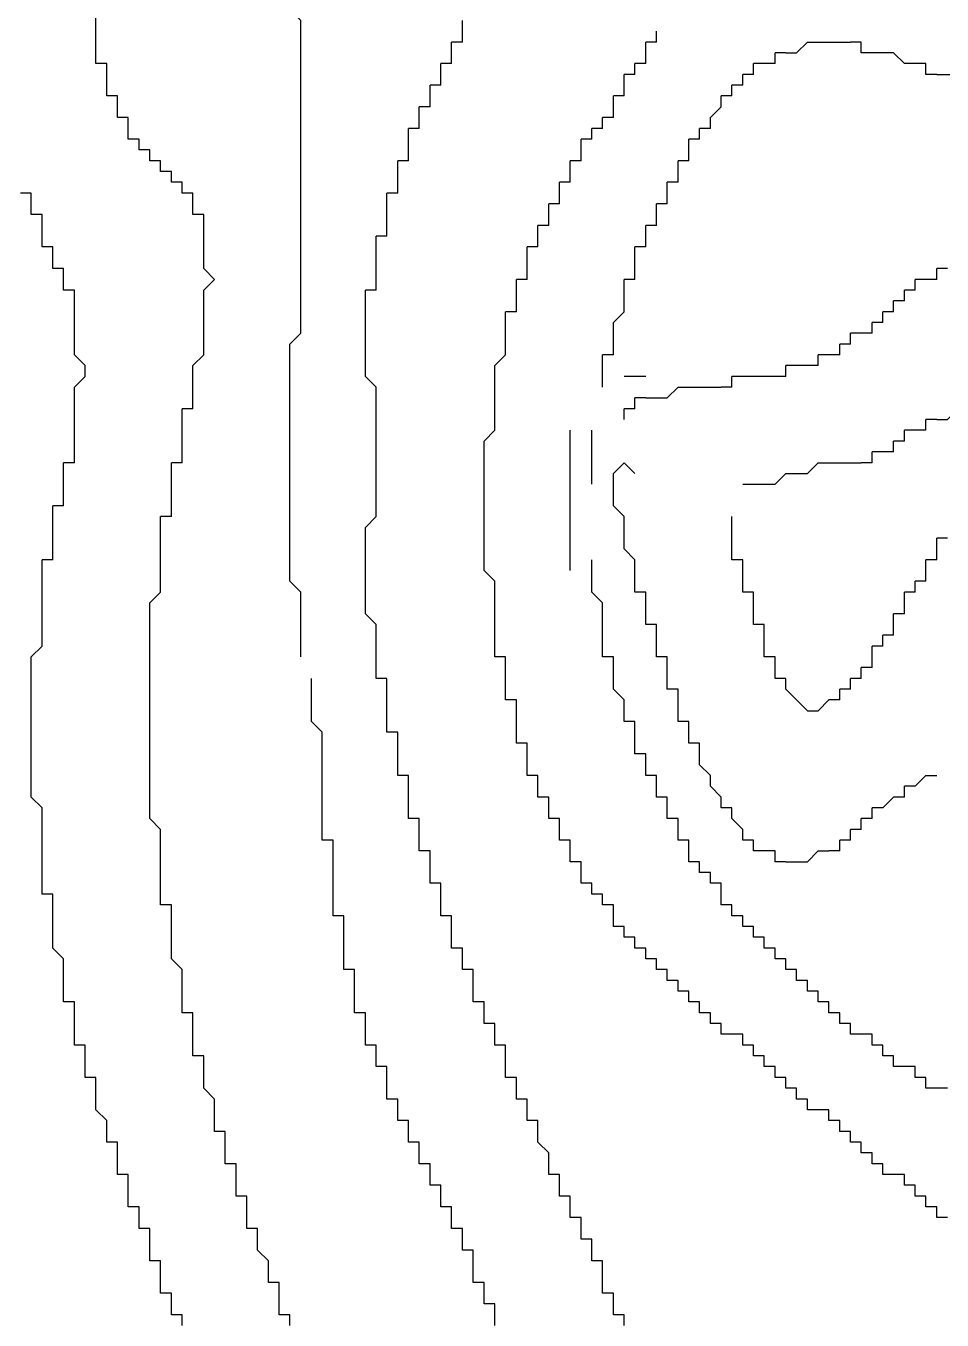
# Model space of a CAD drawing. Extents: x 0.04 to 6.31, y 0.06 to 5.55.
# Drawn here: x 2.661 to 3.547, y 2.089 to 3.339 of the extents above; entities that cross this region are included whole.
import ezdxf

# ---------------------------------------------------------------- set-up
doc = ezdxf.new("R2010")
doc.units = 0
doc.layers.get('0').update_dxf_attribs({"linetype": 'CONTINUOUS'})

msp = doc.modelspace()

# ---------------------------------------------------------------- linework, layer by layer
at = {"color": 7, "linetype": 'CONTINUOUS'}
for points in [[(2.729167, 3.3125), (2.729167, 3.375), (2.71875, 3.385417), (2.729167, 3.395833), (2.729167, 3.458333), (2.739583, 3.46875), (2.739583, 3.5)], [(3.083333, 3.333333), (3.083333, 3.34375)], [(3.083333, 3.322917), (3.083333, 3.333333)], [(2.729167, 3.302083), (2.729167, 3.3125)], [(3.083333, 3.322917), (3.072917, 3.322917)], [(3.072917, 3.3125), (3.072917, 3.322917)], [(3.072917, 3.302083), (3.072917, 3.3125)], [(3.395833, 3.3125), (3.385417, 3.3125)], [(3.385417, 3.302083), (3.385417, 3.3125)], [(3.395833, 3.3125), (3.40625, 3.3125), (3.416667, 3.322917), (3.458333, 3.322917)], [(3.46875, 3.322917), (3.458333, 3.322917)], [(3.072917, 3.302083), (3.0625, 3.302083)], [(3.0625, 3.291667), (3.0625, 3.302083)], [(3.375, 3.302083), (3.364583, 3.302083)], [(3.364583, 3.291667), (3.364583, 3.302083)], [(3.385417, 3.302083), (3.375, 3.302083)], [(3.53125, 3.302083), (3.520833, 3.302083)], [(2.739583, 3.28125), (2.739583, 3.291667)], [(3.0625, 3.28125), (3.0625, 3.291667)], [(3.364583, 3.291667), (3.354167, 3.291667)], [(3.354167, 3.28125), (3.354167, 3.291667)], [(3.541667, 3.291667), (3.5625, 3.291667), (3.572917, 3.28125), (3.625, 3.28125), (3.635417, 3.270833), (3.645833, 3.28125), (3.6875, 3.28125)], [(2.739583, 3.270833), (2.739583, 3.28125)], [(3.0625, 3.28125), (3.052083, 3.28125)], [(3.052083, 3.270833), (3.052083, 3.28125)], [(3.354167, 3.28125), (3.34375, 3.28125)], [(3.34375, 3.270833), (3.34375, 3.28125)], [(3.052083, 3.260417), (3.052083, 3.270833)], [(3.34375, 3.270833), (3.333333, 3.270833)], [(3.333333, 3.260417), (3.333333, 3.270833)], [(2.75, 3.25), (2.75, 3.260417)], [(3.052083, 3.260417), (3.041667, 3.260417)], [(3.041667, 3.25), (3.041667, 3.260417)], [(3.041667, 3.239583), (3.041667, 3.25)], [(3.322917, 3.25), (3.333333, 3.260417)], [(3.322917, 3.239583), (3.322917, 3.25)], [(3.041667, 3.239583), (3.03125, 3.239583)], [(3.03125, 3.229167), (3.03125, 3.239583)], [(3.322917, 3.239583), (3.3125, 3.239583)], [(3.3125, 3.229167), (3.3125, 3.239583)], [(3.03125, 3.21875), (3.03125, 3.229167)], [(3.3125, 3.229167), (3.302083, 3.229167)], [(3.302083, 3.21875), (3.302083, 3.229167)], [(3.03125, 3.208333), (3.03125, 3.21875)], [(3.302083, 3.208333), (3.302083, 3.21875)], [(3.03125, 3.208333), (3.020833, 3.208333)], [(3.020833, 3.197917), (3.020833, 3.208333)], [(3.302083, 3.208333), (3.291667, 3.208333)], [(3.291667, 3.197917), (3.291667, 3.208333)], [(3.020833, 3.1875), (3.020833, 3.197917)], [(3.020833, 3.177083), (3.020833, 3.1875)], [(3.291667, 3.1875), (3.28125, 3.1875)], [(3.28125, 3.177083), (3.28125, 3.1875)], [(3.291667, 3.1875), (3.291667, 3.197917)], [(3.020833, 3.177083), (3.010417, 3.177083)], [(3.010417, 3.166667), (3.010417, 3.177083)], [(3.28125, 3.166667), (3.28125, 3.177083)], [(3.010417, 3.145833), (3.010417, 3.166667)], [(3.28125, 3.166667), (3.270833, 3.166667)], [(3.270833, 3.15625), (3.270833, 3.166667)], [(3.270833, 3.145833), (3.270833, 3.15625)], [(2.822917, 2.979167), (2.822917, 3.010417), (2.833333, 3.020833), (2.833333, 3.083333), (2.84375, 3.09375), (2.833333, 3.104167), (2.833333, 3.145833)], [(3.010417, 3.135417), (3.010417, 3.145833)], [(3.270833, 3.145833), (3.260417, 3.145833)], [(3.260417, 3.135417), (3.260417, 3.145833)], [(3.010417, 3.135417), (3, 3.135417)], [(3, 3.125), (3, 3.135417)], [(3, 3.09375), (3, 3.125)], [(3.260417, 3.125), (3.25, 3.125)], [(3.25, 3.114583), (3.25, 3.125)], [(3.260417, 3.125), (3.260417, 3.135417)], [(3.25, 3.104167), (3.25, 3.114583)], [(3.25, 3.09375), (3.25, 3.104167)], [(3, 3.083333), (3, 3.09375)], [(3.25, 3.09375), (3.239583, 3.09375)], [(3.239583, 3.083333), (3.239583, 3.09375)], [(3, 3.083333), (2.989583, 3.083333)], [(2.989583, 3.072917), (2.989583, 3.083333)], [(3.229167, 3.03125), (3.229167, 3.052083), (3.239583, 3.0625), (3.239583, 3.083333)], [(3.229167, 3.020833), (3.229167, 3.03125)], [(3.229167, 3.020833), (3.21875, 3.020833)], [(3.21875, 3.010417), (3.21875, 3.020833)], [(3.21875, 2.989583), (3.21875, 3.010417)], [(3.541667, 2.958333), (3.552083, 2.958333), (3.5625, 2.96875), (3.572917, 2.96875), (3.59375, 2.989583)], [(2.822917, 2.96875), (2.822917, 2.979167)], [(2.822917, 2.96875), (2.8125, 2.96875)], [(2.8125, 2.958333), (2.8125, 2.96875)], [(2.8125, 2.927083), (2.8125, 2.958333)], [(3.541667, 2.958333), (3.53125, 2.958333)], [(3.53125, 2.947917), (3.53125, 2.958333)], [(3.1875, 2.8125), (3.1875, 2.947917)], [(3.208333, 2.895833), (3.208333, 2.947917)], [(3.510417, 2.9375), (3.5, 2.9375)], [(3.5, 2.927083), (3.5, 2.9375)], [(3.520833, 2.947917), (3.510417, 2.947917)], [(3.510417, 2.9375), (3.510417, 2.947917)], [(3.53125, 2.947917), (3.520833, 2.947917)], [(2.8125, 2.916667), (2.8125, 2.927083)], [(3.489583, 2.927083), (3.479167, 2.927083)], [(3.479167, 2.916667), (3.479167, 2.927083)], [(3.5, 2.927083), (3.489583, 2.927083)], [(2.8125, 2.916667), (2.802083, 2.916667)], [(2.802083, 2.90625), (2.802083, 2.916667)], [(3.479167, 2.916667), (3.46875, 2.916667)], [(2.802083, 2.875), (2.802083, 2.90625)], [(2.802083, 2.864583), (2.802083, 2.875)], [(2.802083, 2.864583), (2.791667, 2.864583)], [(2.791667, 2.854167), (2.791667, 2.864583)], [(3.34375, 2.833333), (3.34375, 2.864583)], [(2.791667, 2.5), (2.791667, 2.5625), (2.78125, 2.572917), (2.78125, 2.78125), (2.791667, 2.791667), (2.791667, 2.854167)], [(3.34375, 2.822917), (3.34375, 2.833333)], [(3.21875, 2.739583), (3.21875, 2.78125), (3.208333, 2.791667), (3.208333, 2.822917)], [(3.354167, 2.802083), (3.354167, 2.8125)], [(3.354167, 2.791667), (3.354167, 2.802083)], [(3.364583, 2.770833), (3.364583, 2.78125)], [(3.364583, 2.760417), (3.364583, 2.770833)], [(3.375, 2.739583), (3.375, 2.75)], [(3.21875, 2.729167), (3.21875, 2.739583)], [(3.375, 2.729167), (3.375, 2.739583)], [(3.229167, 2.729167), (3.21875, 2.729167)], [(3, 2.708333), (3, 2.71875)], [(3.239583, 2.677083), (3.239583, 2.6875), (3.229167, 2.697917), (3.229167, 2.71875)], [(3.385417, 2.708333), (3.385417, 2.71875)], [(3.239583, 2.666667), (3.239583, 2.677083)], [(3.010417, 2.65625), (3.010417, 2.666667)], [(3.25, 2.645833), (3.25, 2.65625)], [(3.25, 2.635417), (3.25, 2.645833)], [(3.020833, 2.614583), (3.020833, 2.625)], [(3.260417, 2.635417), (3.25, 2.635417)], [(3.260417, 2.614583), (3.260417, 2.625)], [(3.270833, 2.614583), (3.260417, 2.614583)], [(3.520833, 2.604167), (3.53125, 2.614583), (3.541667, 2.614583)], [(3.270833, 2.59375), (3.270833, 2.604167)], [(3.520833, 2.604167), (3.510417, 2.604167)], [(3.510417, 2.59375), (3.510417, 2.604167)], [(3.28125, 2.59375), (3.270833, 2.59375)], [(3.489583, 2.583333), (3.5, 2.59375)], [(3.510417, 2.59375), (3.5, 2.59375)], [(3.03125, 2.572917), (3.03125, 2.583333)], [(3.28125, 2.572917), (3.28125, 2.583333)], [(3.34375, 2.572917), (3.34375, 2.583333)], [(3.489583, 2.583333), (3.479167, 2.583333)], [(3.479167, 2.572917), (3.479167, 2.583333)], [(3.041667, 2.552083), (3.041667, 2.5625)], [(3.291667, 2.572917), (3.28125, 2.572917)], [(3.291667, 2.552083), (3.291667, 2.5625)], [(3.354167, 2.5625), (3.34375, 2.572917)], [(3.46875, 2.5625), (3.458333, 2.5625)], [(3.458333, 2.552083), (3.458333, 2.5625)], [(3.479167, 2.572917), (3.46875, 2.572917)], [(3.46875, 2.5625), (3.46875, 2.572917)], [(3.041667, 2.541667), (3.041667, 2.552083)], [(3.302083, 2.552083), (3.291667, 2.552083)], [(3.302083, 2.541667), (3.302083, 2.552083)], [(3.364583, 2.541667), (3.364583, 2.552083)], [(3.458333, 2.552083), (3.447917, 2.552083)], [(3.447917, 2.541667), (3.447917, 2.552083)], [(3.302083, 2.53125), (3.302083, 2.541667)], [(3.375, 2.541667), (3.364583, 2.541667)], [(3.385417, 2.541667), (3.375, 2.541667)], [(3.385417, 2.53125), (3.385417, 2.541667)], [(3.395833, 2.53125), (3.416667, 2.53125), (3.427083, 2.541667), (3.4375, 2.541667)], [(3.447917, 2.541667), (3.4375, 2.541667)], [(3.052083, 2.520833), (3.052083, 2.53125)], [(3.3125, 2.53125), (3.302083, 2.53125)], [(3.3125, 2.520833), (3.3125, 2.53125)], [(3.395833, 2.53125), (3.385417, 2.53125)], [(3.052083, 2.510417), (3.052083, 2.520833)], [(3.322917, 2.520833), (3.3125, 2.520833)], [(2.791667, 2.489583), (2.791667, 2.5)], [(3.0625, 2.489583), (3.0625, 2.5)], [(3.333333, 2.489583), (3.333333, 2.5)], [(2.802083, 2.489583), (2.791667, 2.489583)], [(3.0625, 2.479167), (3.0625, 2.489583)], [(3.34375, 2.489583), (3.333333, 2.489583)], [(3.34375, 2.479167), (3.34375, 2.489583)], [(2.8125, 2.395833), (2.8125, 2.427083), (2.802083, 2.4375), (2.802083, 2.479167)], [(3.072917, 2.458333), (3.072917, 2.46875)], [(3.072917, 2.447917), (3.072917, 2.458333)], [(3.083333, 2.427083), (3.083333, 2.4375)], [(3.09375, 2.395833), (3.09375, 2.40625)], [(2.8125, 2.385417), (2.8125, 2.395833)], [(2.822917, 2.354167), (2.822917, 2.375)], [(3.104167, 2.375), (3.104167, 2.385417)], [(3.114583, 2.354167), (3.114583, 2.364583)], [(2.822917, 2.34375), (2.822917, 2.354167)], [(2.84375, 2.28125), (2.84375, 2.302083), (2.833333, 2.3125), (2.833333, 2.333333)], [(3.125, 2.322917), (3.125, 2.333333)], [(3.135417, 2.302083), (3.135417, 2.3125)], [(3.145833, 2.28125), (3.145833, 2.291667)], [(2.84375, 2.270833), (2.84375, 2.28125)], [(2.854167, 2.25), (2.854167, 2.260417)], [(2.854167, 2.239583), (2.854167, 2.25)], [(3.166667, 2.229167), (3.166667, 2.239583)], [(2.864583, 2.21875), (2.864583, 2.229167)], [(2.864583, 2.208333), (2.864583, 2.21875)], [(3.177083, 2.208333), (3.177083, 2.21875)], [(2.875, 2.1875), (2.875, 2.197917)], [(2.875, 2.177083), (2.875, 2.1875)], [(3.1875, 2.1875), (3.1875, 2.197917)], [(2.885417, 2.177083), (2.875, 2.177083)], [(3.197917, 2.166667), (3.197917, 2.177083)], [(2.895833, 2.135417), (2.895833, 2.145833), (2.885417, 2.15625), (2.885417, 2.166667)], [(3.208333, 2.145833), (3.208333, 2.15625)], [(2.895833, 2.125), (2.895833, 2.135417)], [(3.21875, 2.114583), (3.21875, 2.125)], [(2.90625, 2.09375), (2.90625, 2.104167)], [(3.229167, 2.09375), (3.229167, 2.104167)]]:
    msp.add_lwpolyline(points, dxfattribs=at)
at = {"color": 255, "linetype": 'CONTINUOUS'}
for points in [[(2.927083, 2.729167), (2.927083, 2.791667), (2.916667, 2.802083), (2.916667, 3.03125), (2.927083, 3.041667), (2.927083, 3.34375), (2.916667, 3.354167), (2.916667, 3.395833), (2.927083, 3.40625), (2.927083, 3.458333)], [(3.270833, 3.322917), (3.260417, 3.322917)], [(3.260417, 3.3125), (3.260417, 3.322917)], [(3.260417, 3.302083), (3.260417, 3.3125)], [(3.260417, 3.302083), (3.25, 3.302083)], [(3.25, 3.291667), (3.25, 3.302083)], [(3.25, 3.291667), (3.239583, 3.291667)], [(3.239583, 3.28125), (3.239583, 3.291667)], [(3.239583, 3.270833), (3.239583, 3.28125)], [(3.239583, 3.270833), (3.229167, 3.270833)], [(3.229167, 3.260417), (3.229167, 3.270833)], [(3.229167, 3.25), (3.21875, 3.25)], [(3.21875, 3.239583), (3.21875, 3.25)], [(3.229167, 3.25), (3.229167, 3.260417)], [(3.21875, 3.239583), (3.208333, 3.239583)], [(3.208333, 3.229167), (3.208333, 3.239583)], [(3.208333, 3.229167), (3.197917, 3.229167)], [(3.197917, 3.21875), (3.197917, 3.229167)], [(3.197917, 3.208333), (3.197917, 3.21875)], [(3.197917, 3.208333), (3.1875, 3.208333)], [(3.1875, 3.197917), (3.1875, 3.208333)], [(3.1875, 3.1875), (3.177083, 3.1875)], [(3.177083, 3.177083), (3.177083, 3.1875)], [(3.1875, 3.1875), (3.1875, 3.197917)], [(2.666667, 3.177083), (2.65625, 3.177083)], [(3.177083, 3.166667), (3.177083, 3.177083)], [(2.666667, 3.15625), (2.666667, 3.166667)], [(3.177083, 3.166667), (3.166667, 3.166667)], [(3.166667, 3.15625), (3.166667, 3.166667)], [(2.677083, 3.15625), (2.666667, 3.15625)], [(3.166667, 3.145833), (3.166667, 3.15625)], [(2.677083, 3.135417), (2.677083, 3.145833)], [(3.166667, 3.145833), (3.15625, 3.145833)], [(3.15625, 3.135417), (3.15625, 3.145833)], [(2.677083, 3.125), (2.677083, 3.135417)], [(2.6875, 3.125), (2.677083, 3.125)], [(2.6875, 3.114583), (2.6875, 3.125)], [(3.15625, 3.125), (3.145833, 3.125)], [(3.145833, 3.114583), (3.145833, 3.125)], [(3.15625, 3.125), (3.15625, 3.135417)], [(2.6875, 3.104167), (2.6875, 3.114583)], [(3.145833, 3.104167), (3.145833, 3.114583)], [(2.697917, 3.104167), (2.6875, 3.104167)], [(2.697917, 3.09375), (2.697917, 3.104167)], [(3.145833, 3.09375), (3.145833, 3.104167)], [(3.552083, 3.104167), (3.541667, 3.104167)], [(3.541667, 3.09375), (3.541667, 3.104167)], [(2.697917, 3.083333), (2.697917, 3.09375)], [(3.145833, 3.09375), (3.135417, 3.09375)], [(3.135417, 3.083333), (3.135417, 3.09375)], [(3.53125, 3.09375), (3.520833, 3.09375)], [(3.520833, 3.083333), (3.520833, 3.09375)], [(3.541667, 3.09375), (3.53125, 3.09375)], [(2.708333, 3.083333), (2.697917, 3.083333)], [(3.135417, 3.072917), (3.135417, 3.083333)], [(3.520833, 3.083333), (3.510417, 3.083333)], [(3.510417, 3.072917), (3.510417, 3.083333)], [(2.708333, 2.927083), (2.708333, 2.989583), (2.71875, 3), (2.71875, 3.010417), (2.708333, 3.020833), (2.708333, 3.072917)], [(3.135417, 3.0625), (3.125, 3.0625)], [(3.125, 3.052083), (3.125, 3.0625)], [(3.135417, 3.0625), (3.135417, 3.072917)], [(3.5, 3.0625), (3.489583, 3.0625)], [(3.489583, 3.052083), (3.489583, 3.0625)], [(3.510417, 3.072917), (3.5, 3.072917)], [(3.5, 3.0625), (3.5, 3.072917)], [(3.114583, 2.739583), (3.114583, 2.802083), (3.104167, 2.8125), (3.104167, 2.9375), (3.114583, 2.947917), (3.114583, 3.010417), (3.125, 3.020833), (3.125, 3.052083)], [(3.489583, 3.052083), (3.479167, 3.052083)], [(3.479167, 3.041667), (3.479167, 3.052083)], [(3.46875, 3.041667), (3.458333, 3.041667)], [(3.458333, 3.03125), (3.458333, 3.041667)], [(3.479167, 3.041667), (3.46875, 3.041667)], [(3.458333, 3.03125), (3.447917, 3.03125)], [(3.447917, 3.020833), (3.447917, 3.03125)], [(3.4375, 3.020833), (3.427083, 3.020833)], [(3.427083, 3.010417), (3.427083, 3.020833)], [(3.447917, 3.020833), (3.4375, 3.020833)], [(3.260417, 3), (3.239583, 3)], [(3.354167, 3), (3.34375, 3)], [(3.34375, 2.989583), (3.34375, 3)], [(3.385417, 3), (3.354167, 3)], [(3.395833, 3), (3.385417, 3)], [(3.40625, 3.010417), (3.395833, 3.010417)], [(3.395833, 3), (3.395833, 3.010417)], [(3.416667, 3.010417), (3.40625, 3.010417)], [(3.427083, 3.010417), (3.416667, 3.010417)], [(3.260417, 2.979167), (3.28125, 2.979167), (3.291667, 2.989583), (3.333333, 2.989583)], [(3.34375, 2.989583), (3.333333, 2.989583)], [(3.260417, 2.979167), (3.25, 2.979167)], [(3.25, 2.96875), (3.25, 2.979167)], [(3.25, 2.96875), (3.239583, 2.96875)], [(3.239583, 2.958333), (3.239583, 2.96875)], [(2.708333, 2.916667), (2.708333, 2.927083)], [(2.708333, 2.916667), (2.697917, 2.916667)], [(2.697917, 2.90625), (2.697917, 2.916667)], [(2.697917, 2.885417), (2.697917, 2.90625)], [(2.697917, 2.875), (2.6875, 2.875)], [(2.6875, 2.864583), (2.6875, 2.875)], [(2.697917, 2.875), (2.697917, 2.885417)], [(2.6875, 2.833333), (2.6875, 2.864583)], [(3.552083, 2.84375), (3.541667, 2.84375)], [(3.541667, 2.833333), (3.541667, 2.84375)], [(2.6875, 2.822917), (2.6875, 2.833333)], [(3.541667, 2.822917), (3.541667, 2.833333)], [(2.677083, 2.510417), (2.677083, 2.583333), (2.666667, 2.59375), (2.666667, 2.729167), (2.677083, 2.739583), (2.677083, 2.8125)], [(2.6875, 2.822917), (2.677083, 2.822917)], [(2.677083, 2.8125), (2.677083, 2.822917)], [(3.541667, 2.822917), (3.53125, 2.822917)], [(3.53125, 2.8125), (3.53125, 2.822917)], [(3.53125, 2.802083), (3.53125, 2.8125)], [(3.25, 2.791667), (3.25, 2.802083)], [(3.53125, 2.802083), (3.520833, 2.802083)], [(3.520833, 2.791667), (3.520833, 2.802083)], [(3.260417, 2.791667), (3.25, 2.791667)], [(3.520833, 2.791667), (3.510417, 2.791667)], [(3.510417, 2.78125), (3.510417, 2.791667)], [(3.260417, 2.770833), (3.260417, 2.78125)], [(3.510417, 2.770833), (3.510417, 2.78125)], [(3.260417, 2.760417), (3.260417, 2.770833)], [(3.510417, 2.770833), (3.5, 2.770833)], [(3.5, 2.760417), (3.5, 2.770833)], [(3.270833, 2.760417), (3.260417, 2.760417)], [(3.270833, 2.739583), (3.270833, 2.75)], [(3.5, 2.75), (3.489583, 2.75)], [(3.489583, 2.739583), (3.489583, 2.75)], [(3.5, 2.75), (3.5, 2.760417)], [(3.114583, 2.729167), (3.114583, 2.739583)], [(3.270833, 2.729167), (3.270833, 2.739583)], [(3.489583, 2.739583), (3.479167, 2.739583)], [(3.479167, 2.729167), (3.479167, 2.739583)], [(3.125, 2.729167), (3.114583, 2.729167)], [(3.125, 2.71875), (3.125, 2.729167)], [(3.479167, 2.71875), (3.479167, 2.729167)], [(3.125, 2.697917), (3.125, 2.71875)], [(3.479167, 2.71875), (3.46875, 2.71875)], [(3.46875, 2.708333), (3.46875, 2.71875)], [(2.947917, 2.5625), (2.947917, 2.65625), (2.9375, 2.666667), (2.9375, 2.708333)], [(3.28125, 2.697917), (3.28125, 2.708333)], [(3.46875, 2.708333), (3.458333, 2.708333)], [(3.458333, 2.697917), (3.458333, 2.708333)], [(3.125, 2.6875), (3.125, 2.697917)], [(3.135417, 2.6875), (3.125, 2.6875)], [(3.447917, 2.6875), (3.4375, 2.6875)], [(3.458333, 2.697917), (3.447917, 2.697917)], [(3.447917, 2.6875), (3.447917, 2.697917)], [(3.135417, 2.65625), (3.135417, 2.677083)], [(3.291667, 2.666667), (3.291667, 2.677083)], [(3.302083, 2.666667), (3.291667, 2.666667)], [(3.135417, 2.645833), (3.135417, 2.65625)], [(3.302083, 2.645833), (3.302083, 2.65625)], [(3.145833, 2.645833), (3.135417, 2.645833)], [(3.145833, 2.635417), (3.145833, 2.645833)], [(3.145833, 2.625), (3.145833, 2.635417)], [(3.145833, 2.614583), (3.145833, 2.625)], [(3.15625, 2.614583), (3.145833, 2.614583)], [(3.15625, 2.604167), (3.15625, 2.614583)], [(3.15625, 2.59375), (3.15625, 2.604167)], [(3.166667, 2.59375), (3.15625, 2.59375)], [(3.166667, 2.572917), (3.166667, 2.583333)], [(2.947917, 2.552083), (2.947917, 2.5625)], [(3.177083, 2.572917), (3.166667, 2.572917)], [(3.177083, 2.552083), (3.177083, 2.5625)], [(2.958333, 2.552083), (2.947917, 2.552083)], [(2.958333, 2.541667), (2.958333, 2.552083)], [(3.1875, 2.552083), (3.177083, 2.552083)], [(2.958333, 2.489583), (2.958333, 2.541667)], [(3.1875, 2.53125), (3.1875, 2.541667)], [(3.197917, 2.53125), (3.1875, 2.53125)], [(3.197917, 2.510417), (3.197917, 2.520833)], [(2.677083, 2.5), (2.677083, 2.510417)], [(2.6875, 2.5), (2.677083, 2.5)], [(2.6875, 2.489583), (2.6875, 2.5)], [(3.208333, 2.510417), (3.197917, 2.510417)], [(2.697917, 2.40625), (2.697917, 2.4375), (2.6875, 2.447917), (2.6875, 2.489583)], [(2.958333, 2.479167), (2.958333, 2.489583)], [(2.96875, 2.479167), (2.958333, 2.479167)], [(2.96875, 2.46875), (2.96875, 2.479167)], [(2.96875, 2.4375), (2.96875, 2.46875)], [(2.96875, 2.427083), (2.96875, 2.4375)], [(2.979167, 2.427083), (2.96875, 2.427083)], [(2.979167, 2.416667), (2.979167, 2.427083)], [(2.979167, 2.395833), (2.979167, 2.416667)], [(2.697917, 2.395833), (2.697917, 2.40625)], [(2.708333, 2.395833), (2.697917, 2.395833)], [(2.979167, 2.385417), (2.979167, 2.395833)], [(2.708333, 2.364583), (2.708333, 2.385417)], [(2.989583, 2.385417), (2.979167, 2.385417)], [(2.989583, 2.364583), (2.989583, 2.375)], [(2.708333, 2.354167), (2.708333, 2.364583)], [(2.989583, 2.354167), (2.989583, 2.364583)], [(3.34375, 2.364583), (3.333333, 2.364583)], [(3.479167, 2.364583), (3.46875, 2.364583)], [(3.479167, 2.354167), (3.479167, 2.364583)], [(2.71875, 2.354167), (2.708333, 2.354167)], [(2.71875, 2.34375), (2.71875, 2.354167)], [(3, 2.354167), (2.989583, 2.354167)], [(3, 2.34375), (3, 2.354167)], [(2.71875, 2.333333), (2.71875, 2.34375)], [(3, 2.333333), (3, 2.34375)], [(2.71875, 2.322917), (2.71875, 2.333333)], [(3.010417, 2.333333), (3, 2.333333)], [(3.520833, 2.333333), (3.510417, 2.333333)], [(3.520833, 2.322917), (3.520833, 2.333333)], [(2.729167, 2.322917), (2.71875, 2.322917)], [(2.739583, 2.270833), (2.739583, 2.28125), (2.729167, 2.291667), (2.729167, 2.3125)], [(3.010417, 2.3125), (3.010417, 2.322917)], [(3.010417, 2.302083), (3.010417, 2.3125)], [(3.552083, 2.3125), (3.541667, 2.3125)], [(3.020833, 2.302083), (3.010417, 2.302083)], [(3.020833, 2.291667), (3.020833, 2.302083)], [(3.020833, 2.28125), (3.020833, 2.291667)], [(3.03125, 2.28125), (3.020833, 2.28125)], [(2.739583, 2.260417), (2.739583, 2.270833)], [(3.03125, 2.260417), (3.03125, 2.270833)], [(2.75, 2.260417), (2.739583, 2.260417)], [(2.75, 2.239583), (2.75, 2.25)], [(3.041667, 2.260417), (3.03125, 2.260417)], [(3.041667, 2.239583), (3.041667, 2.25)], [(2.75, 2.229167), (2.75, 2.239583)], [(2.760417, 2.229167), (2.75, 2.229167)], [(3.052083, 2.21875), (3.052083, 2.229167)], [(2.760417, 2.208333), (2.760417, 2.21875)], [(2.760417, 2.197917), (2.760417, 2.208333)], [(3.0625, 2.197917), (3.0625, 2.208333)], [(2.770833, 2.197917), (2.760417, 2.197917)], [(2.770833, 2.1875), (2.770833, 2.197917)], [(2.770833, 2.177083), (2.770833, 2.1875)], [(3.072917, 2.177083), (3.072917, 2.1875)], [(2.78125, 2.177083), (2.770833, 2.177083)], [(2.78125, 2.15625), (2.78125, 2.166667)], [(3.083333, 2.15625), (3.083333, 2.166667)], [(2.78125, 2.145833), (2.78125, 2.15625)], [(2.791667, 2.145833), (2.78125, 2.145833)], [(3.09375, 2.135417), (3.09375, 2.145833)], [(2.791667, 2.125), (2.791667, 2.135417)], [(2.791667, 2.114583), (2.791667, 2.125)], [(3.09375, 2.125), (3.09375, 2.135417)], [(3.104167, 2.125), (3.09375, 2.125)], [(3.104167, 2.114583), (3.104167, 2.125)], [(2.802083, 2.114583), (2.791667, 2.114583)], [(2.802083, 2.104167), (2.802083, 2.114583)], [(3.104167, 2.104167), (3.104167, 2.114583)], [(2.802083, 2.09375), (2.802083, 2.104167)], [(3.114583, 2.104167), (3.104167, 2.104167)], [(2.8125, 2.09375), (2.802083, 2.09375)], [(3.114583, 2.083333), (3.114583, 2.09375)]]:
    msp.add_lwpolyline(points, dxfattribs=at)
at = {"color": 252, "linetype": 'CONTINUOUS'}
for points in [[(3.270833, 3.322917), (3.270833, 3.333333)], [(2.770833, 3.21875), (2.770833, 3.229167)], [(2.791667, 3.208333), (2.78125, 3.208333)], [(2.802083, 3.197917), (2.791667, 3.197917)], [(2.8125, 3.1875), (2.802083, 3.1875)], [(2.822917, 3.177083), (2.8125, 3.177083)], [(3.28125, 2.71875), (3.28125, 2.729167)], [(3.291667, 2.6875), (3.291667, 2.697917)], [(3.395833, 2.697917), (3.416667, 2.677083), (3.427083, 2.677083), (3.4375, 2.6875)], [(3.34375, 2.583333), (3.333333, 2.583333)], [(3.25, 2.447917), (3.25, 2.458333)], [(3.375, 2.447917), (3.375, 2.458333)], [(3.260417, 2.4375), (3.260417, 2.447917)], [(3.270833, 2.427083), (3.270833, 2.4375)], [(3.395833, 2.4375), (3.385417, 2.4375)], [(3.09375, 2.416667), (3.09375, 2.427083)], [(3.40625, 2.427083), (3.395833, 2.427083)], [(3.416667, 2.416667), (3.40625, 2.416667)], [(3.427083, 2.40625), (3.416667, 2.40625)], [(3.3125, 2.385417), (3.3125, 2.395833)], [(3.4375, 2.395833), (3.427083, 2.395833)], [(3.322917, 2.375), (3.322917, 2.385417)], [(3.447917, 2.385417), (3.4375, 2.385417)], [(3.458333, 2.375), (3.447917, 2.375)], [(3.125, 2.34375), (3.125, 2.354167)], [(3.375, 2.34375), (3.364583, 2.34375)], [(3.510417, 2.333333), (3.5, 2.333333)], [(3.395833, 2.3125), (3.395833, 2.322917)], [(3.40625, 2.302083), (3.40625, 2.3125)], [(3.416667, 2.291667), (3.416667, 2.302083)], [(3.15625, 2.270833), (3.15625, 2.28125)], [(3.458333, 2.270833), (3.447917, 2.270833)], [(3.46875, 2.260417), (3.458333, 2.260417)], [(3.489583, 2.229167), (3.489583, 2.239583)], [(3.0625, 2.208333), (3.0625, 2.21875)], [(3.53125, 2.208333), (3.520833, 2.208333)], [(3.072917, 2.1875), (3.072917, 2.197917)], [(3.541667, 2.1875), (3.541667, 2.197917)], [(3.083333, 2.166667), (3.083333, 2.177083)], [(3.208333, 2.15625), (3.208333, 2.166667)], [(3.09375, 2.145833), (3.09375, 2.15625)], [(3.21875, 2.135417), (3.21875, 2.145833)], [(2.90625, 2.114583), (2.90625, 2.125)]]:
    msp.add_lwpolyline(points, dxfattribs=at)
at = {"color": 251, "linetype": 'CONTINUOUS'}
for points in [[(3.46875, 3.3125), (3.46875, 3.322917)], [(2.739583, 3.291667), (2.739583, 3.302083)], [(3.541667, 3.291667), (3.53125, 3.291667)], [(2.75, 3.260417), (2.75, 3.270833)], [(2.760417, 3.25), (2.75, 3.25)], [(2.770833, 3.229167), (2.760417, 3.229167)], [(2.78125, 3.21875), (2.770833, 3.21875)], [(2.833333, 3.145833), (2.833333, 3.15625)], [(3, 2.71875), (3, 2.760417), (2.989583, 2.770833), (2.989583, 2.854167), (3, 2.864583), (3, 2.989583), (2.989583, 3), (2.989583, 3.072917)], [(3.354167, 2.8125), (3.354167, 2.822917)], [(3.364583, 2.78125), (3.364583, 2.791667)], [(3.375, 2.75), (3.375, 2.760417)], [(3.010417, 2.697917), (3.010417, 2.708333)], [(3.395833, 2.697917), (3.395833, 2.708333)], [(3.020833, 2.645833), (3.020833, 2.65625)], [(3.3125, 2.635417), (3.3125, 2.645833)], [(3.03125, 2.604167), (3.03125, 2.614583)], [(3.333333, 2.583333), (3.333333, 2.59375)], [(3.0625, 2.5), (3.0625, 2.510417)], [(3.333333, 2.5), (3.333333, 2.510417)], [(3.229167, 2.479167), (3.229167, 2.489583)], [(3.072917, 2.46875), (3.072917, 2.479167)], [(3.364583, 2.458333), (3.364583, 2.46875)], [(3.375, 2.458333), (3.364583, 2.458333)], [(3.083333, 2.4375), (3.083333, 2.447917)], [(3.385417, 2.447917), (3.375, 2.447917)], [(3.28125, 2.416667), (3.28125, 2.427083)], [(3.291667, 2.40625), (3.291667, 2.416667)], [(3.302083, 2.395833), (3.302083, 2.40625)], [(3.104167, 2.385417), (3.104167, 2.395833)], [(3.114583, 2.364583), (3.114583, 2.375)], [(3.354167, 2.364583), (3.34375, 2.364583)], [(3.46875, 2.364583), (3.458333, 2.364583)], [(3.364583, 2.354167), (3.354167, 2.354167)], [(3.375, 2.333333), (3.375, 2.34375)], [(3.385417, 2.322917), (3.385417, 2.333333)], [(3.145833, 2.291667), (3.145833, 2.302083)], [(3.4375, 2.291667), (3.427083, 2.291667)], [(3.447917, 2.28125), (3.4375, 2.28125)], [(3.458333, 2.260417), (3.458333, 2.270833)], [(3.46875, 2.25), (3.46875, 2.260417)], [(3.479167, 2.239583), (3.479167, 2.25)], [(3.520833, 2.21875), (3.510417, 2.21875)], [(3.520833, 2.208333), (3.520833, 2.21875)], [(3.1875, 2.197917), (3.1875, 2.208333)], [(3.53125, 2.197917), (3.53125, 2.208333)], [(3.197917, 2.177083), (3.197917, 2.1875)], [(2.916667, 2.083333), (2.916667, 2.09375)], [(3.239583, 2.083333), (3.239583, 2.09375)]]:
    msp.add_lwpolyline(points, dxfattribs=at)
at = {"color": 253, "linetype": 'CONTINUOUS'}
for points in [[(3.479167, 3.3125), (3.46875, 3.3125)], [(2.760417, 3.239583), (2.760417, 3.25)], [(2.78125, 3.208333), (2.78125, 3.21875)], [(2.677083, 3.145833), (2.677083, 3.15625)], [(3.25, 2.802083), (3.25, 2.822917), (3.239583, 2.833333), (3.239583, 2.864583), (3.229167, 2.875), (3.229167, 2.90625), (3.239583, 2.916667), (3.25, 2.90625)], [(3.260417, 2.78125), (3.260417, 2.791667)], [(3.270833, 2.75), (3.270833, 2.760417)], [(3.302083, 2.65625), (3.302083, 2.666667)], [(3.333333, 2.59375), (3.322917, 2.604167), (3.322917, 2.614583), (3.3125, 2.625), (3.3125, 2.635417)], [(3.166667, 2.583333), (3.166667, 2.59375)], [(3.177083, 2.5625), (3.177083, 2.572917)], [(3.1875, 2.541667), (3.1875, 2.552083)], [(3.197917, 2.520833), (3.197917, 2.53125)], [(3.21875, 2.489583), (3.21875, 2.5)], [(3.229167, 2.489583), (3.21875, 2.489583)], [(3.239583, 2.458333), (3.239583, 2.46875)], [(3.270833, 2.4375), (3.260417, 2.4375)], [(3.385417, 2.4375), (3.385417, 2.447917)], [(3.28125, 2.427083), (3.270833, 2.427083)], [(3.291667, 2.416667), (3.28125, 2.416667)], [(3.302083, 2.40625), (3.291667, 2.40625)], [(3.3125, 2.395833), (3.302083, 2.395833)], [(3.333333, 2.364583), (3.333333, 2.375)], [(3.458333, 2.364583), (3.458333, 2.375)], [(3.5, 2.34375), (3.489583, 2.34375)], [(3.385417, 2.333333), (3.375, 2.333333)], [(3.395833, 2.322917), (3.385417, 2.322917)], [(3.541667, 2.3125), (3.53125, 2.3125)], [(3.03125, 2.270833), (3.03125, 2.28125)], [(2.75, 2.25), (2.75, 2.260417)], [(3.041667, 2.25), (3.041667, 2.260417)], [(3.479167, 2.25), (3.46875, 2.25)], [(3.052083, 2.229167), (3.052083, 2.239583)], [(3.489583, 2.239583), (3.479167, 2.239583)], [(3.541667, 2.197917), (3.53125, 2.197917)], [(2.78125, 2.166667), (2.78125, 2.177083)], [(2.8125, 2.083333), (2.8125, 2.09375)]]:
    msp.add_lwpolyline(points, dxfattribs=at)
at = {"color": 250, "linetype": 'CONTINUOUS'}
for points in [[(3.520833, 3.302083), (3.510417, 3.302083), (3.5, 3.3125), (3.479167, 3.3125)], [(2.739583, 3.302083), (2.729167, 3.302083)], [(3.53125, 3.291667), (3.53125, 3.302083)], [(2.75, 3.270833), (2.739583, 3.270833)], [(2.760417, 3.229167), (2.760417, 3.239583)], [(2.822917, 3.15625), (2.822917, 3.166667)], [(2.833333, 3.15625), (2.822917, 3.15625)], [(3.354167, 2.895833), (3.385417, 2.895833), (3.395833, 2.90625), (3.416667, 2.90625), (3.427083, 2.916667), (3.46875, 2.916667)], [(3.354167, 2.822917), (3.34375, 2.822917)], [(3.364583, 2.791667), (3.354167, 2.791667)], [(3.375, 2.760417), (3.364583, 2.760417)], [(3.229167, 2.71875), (3.229167, 2.729167)], [(3.385417, 2.729167), (3.375, 2.729167)], [(3.385417, 2.71875), (3.385417, 2.729167)], [(3.010417, 2.708333), (3, 2.708333)], [(3.395833, 2.708333), (3.385417, 2.708333)], [(3.010417, 2.666667), (3.010417, 2.697917)], [(3.25, 2.666667), (3.239583, 2.666667)], [(3.25, 2.65625), (3.25, 2.666667)], [(3.020833, 2.65625), (3.010417, 2.65625)], [(3.020833, 2.625), (3.020833, 2.645833)], [(3.260417, 2.625), (3.260417, 2.635417)], [(3.03125, 2.614583), (3.020833, 2.614583)], [(3.270833, 2.604167), (3.270833, 2.614583)], [(3.03125, 2.583333), (3.03125, 2.604167)], [(3.28125, 2.583333), (3.28125, 2.59375)], [(3.041667, 2.572917), (3.03125, 2.572917)], [(3.041667, 2.5625), (3.041667, 2.572917)], [(3.291667, 2.5625), (3.291667, 2.572917)], [(3.354167, 2.552083), (3.354167, 2.5625)], [(3.364583, 2.552083), (3.354167, 2.552083)], [(3.052083, 2.541667), (3.041667, 2.541667)], [(3.052083, 2.53125), (3.052083, 2.541667)], [(3.322917, 2.510417), (3.322917, 2.520833)], [(3.0625, 2.510417), (3.052083, 2.510417)], [(3.333333, 2.510417), (3.322917, 2.510417)], [(2.802083, 2.479167), (2.802083, 2.489583)], [(3.072917, 2.479167), (3.0625, 2.479167)], [(3.354167, 2.479167), (3.34375, 2.479167)], [(3.354167, 2.46875), (3.354167, 2.479167)], [(3.364583, 2.46875), (3.354167, 2.46875)], [(3.083333, 2.447917), (3.072917, 2.447917)], [(3.09375, 2.427083), (3.083333, 2.427083)], [(3.09375, 2.40625), (3.09375, 2.416667)], [(3.104167, 2.395833), (3.09375, 2.395833)], [(2.822917, 2.385417), (2.8125, 2.385417)], [(2.822917, 2.375), (2.822917, 2.385417)], [(3.114583, 2.375), (3.104167, 2.375)], [(3.354167, 2.354167), (3.354167, 2.364583)], [(3.125, 2.354167), (3.114583, 2.354167)], [(3.364583, 2.34375), (3.364583, 2.354167)], [(2.833333, 2.34375), (2.822917, 2.34375)], [(2.833333, 2.333333), (2.833333, 2.34375)], [(3.125, 2.333333), (3.125, 2.34375)], [(3.135417, 2.322917), (3.125, 2.322917)], [(3.135417, 2.3125), (3.135417, 2.322917)], [(3.145833, 2.302083), (3.135417, 2.302083)], [(3.4375, 2.28125), (3.4375, 2.291667)], [(3.15625, 2.28125), (3.145833, 2.28125)], [(3.447917, 2.270833), (3.447917, 2.28125)], [(2.854167, 2.270833), (2.84375, 2.270833)], [(2.854167, 2.260417), (2.854167, 2.270833)], [(3.166667, 2.239583), (3.166667, 2.25), (3.15625, 2.260417), (3.15625, 2.270833)], [(2.864583, 2.239583), (2.854167, 2.239583)], [(2.864583, 2.229167), (2.864583, 2.239583)], [(3.177083, 2.229167), (3.166667, 2.229167)], [(3.177083, 2.21875), (3.177083, 2.229167)], [(3.510417, 2.229167), (3.5, 2.229167)], [(3.510417, 2.21875), (3.510417, 2.229167)], [(2.875, 2.208333), (2.864583, 2.208333)], [(2.875, 2.197917), (2.875, 2.208333)], [(3.1875, 2.208333), (3.177083, 2.208333)], [(3.197917, 2.1875), (3.1875, 2.1875)], [(2.885417, 2.166667), (2.885417, 2.177083)], [(3.208333, 2.166667), (3.197917, 2.166667)], [(3.21875, 2.145833), (3.208333, 2.145833)], [(2.90625, 2.125), (2.895833, 2.125)], [(3.21875, 2.125), (3.21875, 2.135417)], [(2.90625, 2.104167), (2.90625, 2.114583)], [(3.229167, 2.114583), (3.21875, 2.114583)], [(3.229167, 2.104167), (3.229167, 2.114583)], [(2.916667, 2.09375), (2.90625, 2.09375)], [(3.239583, 2.09375), (3.229167, 2.09375)]]:
    msp.add_lwpolyline(points, dxfattribs=at)
at = {"color": 254, "linetype": 'CONTINUOUS'}
for points in [[(2.791667, 3.197917), (2.791667, 3.208333)], [(2.802083, 3.1875), (2.802083, 3.197917)], [(2.8125, 3.177083), (2.8125, 3.1875)], [(2.666667, 3.166667), (2.666667, 3.177083)], [(2.822917, 3.166667), (2.822917, 3.177083)], [(2.708333, 3.072917), (2.708333, 3.083333)], [(3.28125, 2.729167), (3.270833, 2.729167)], [(3.28125, 2.708333), (3.28125, 2.71875)], [(3.135417, 2.677083), (3.135417, 2.6875)], [(3.291667, 2.697917), (3.28125, 2.697917)], [(3.291667, 2.677083), (3.291667, 2.6875)], [(3.3125, 2.645833), (3.302083, 2.645833)], [(3.208333, 2.5), (3.208333, 2.510417)], [(3.21875, 2.5), (3.208333, 2.5)], [(3.229167, 2.46875), (3.229167, 2.479167)], [(3.239583, 2.46875), (3.229167, 2.46875)], [(3.25, 2.458333), (3.239583, 2.458333)], [(3.260417, 2.447917), (3.25, 2.447917)], [(3.395833, 2.427083), (3.395833, 2.4375)], [(3.40625, 2.416667), (3.40625, 2.427083)], [(3.416667, 2.40625), (3.416667, 2.416667)], [(3.427083, 2.395833), (3.427083, 2.40625)], [(2.708333, 2.385417), (2.708333, 2.395833)], [(3.4375, 2.385417), (3.4375, 2.395833)], [(2.989583, 2.375), (2.989583, 2.385417)], [(3.322917, 2.385417), (3.3125, 2.385417)], [(3.333333, 2.375), (3.322917, 2.375)], [(3.447917, 2.375), (3.447917, 2.385417)], [(3.489583, 2.354167), (3.479167, 2.354167)], [(3.489583, 2.34375), (3.489583, 2.354167)], [(3.5, 2.333333), (3.5, 2.34375)], [(3.010417, 2.322917), (3.010417, 2.333333)], [(2.729167, 2.3125), (2.729167, 2.322917)], [(3.40625, 2.3125), (3.395833, 2.3125)], [(3.53125, 2.322917), (3.520833, 2.322917)], [(3.53125, 2.3125), (3.53125, 2.322917)], [(3.416667, 2.302083), (3.40625, 2.302083)], [(3.427083, 2.291667), (3.416667, 2.291667)], [(3.052083, 2.239583), (3.041667, 2.239583)], [(2.760417, 2.21875), (2.760417, 2.229167)], [(3.5, 2.229167), (3.489583, 2.229167)], [(3.0625, 2.21875), (3.052083, 2.21875)], [(3.072917, 2.197917), (3.0625, 2.197917)], [(3.552083, 2.1875), (3.541667, 2.1875)], [(3.083333, 2.177083), (3.072917, 2.177083)], [(3.09375, 2.15625), (3.083333, 2.15625)], [(2.791667, 2.135417), (2.791667, 2.145833)], [(3.114583, 2.09375), (3.114583, 2.104167)]]:
    msp.add_lwpolyline(points, dxfattribs=at)

doc.saveas('drawing.dxf')
